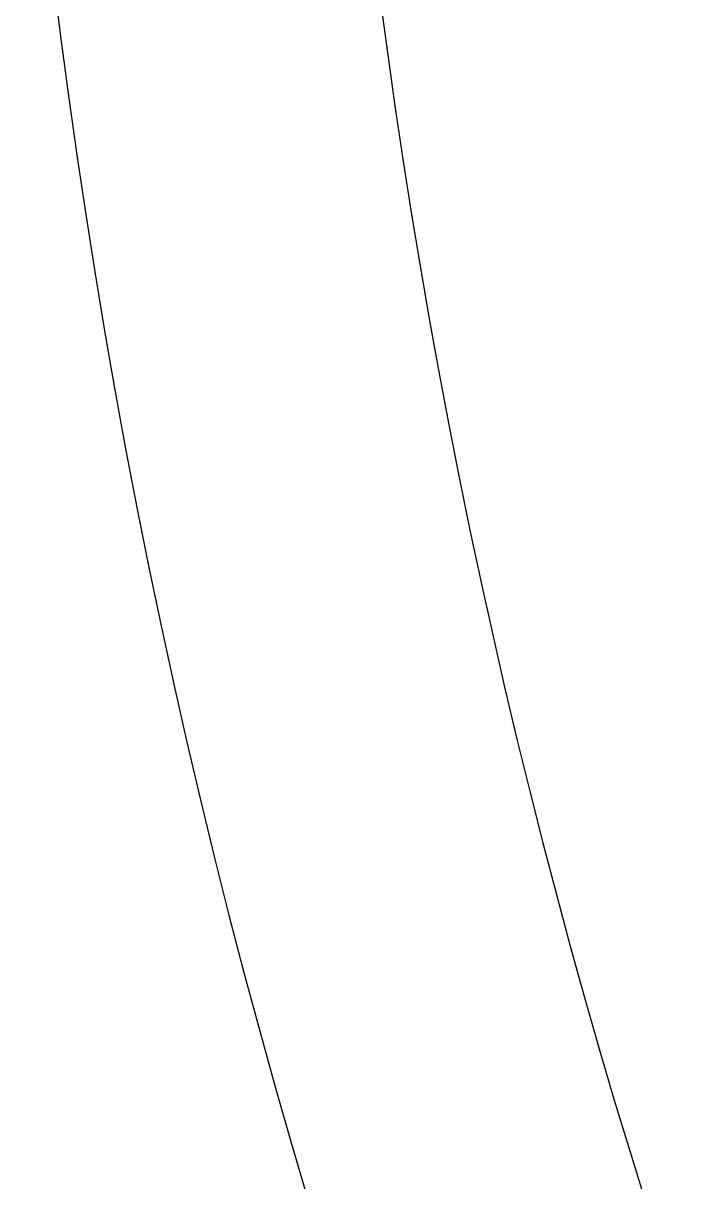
# Model space of a CAD drawing. Header units: millimetres. Extents: x 2133.42 to 2134.8, y 649.95 to 651.52.
# Drawn here: x 2134.27142 to 2134.28171, y 650.97433 to 650.99233 of the extents above; entities that cross this region are included whole.
import ezdxf

# ---------------------------------------------------------------- set-up
doc = ezdxf.new("R2010")
doc.units = ezdxf.units.MM
doc.layers.add('Tiesto', color=32, linetype='Continuous')

msp = doc.modelspace()

# ---------------------------------------------------------------- linework, layer by layer
at = {"layer": 'Tiesto'}
for radius, start, end in [(0.1034999999999309, 177.4236006029349, 242.3848803135741), (0.1134999999999309, 184.5124888411281, 243.8623850496863), (0.1084999999999309, 186.0445940134936, 241.9093240805002)]:
    msp.add_arc((2134.384565190052, 651.0066386904728), radius, start, end, dxfattribs=at)

doc.saveas('drawing.dxf')
